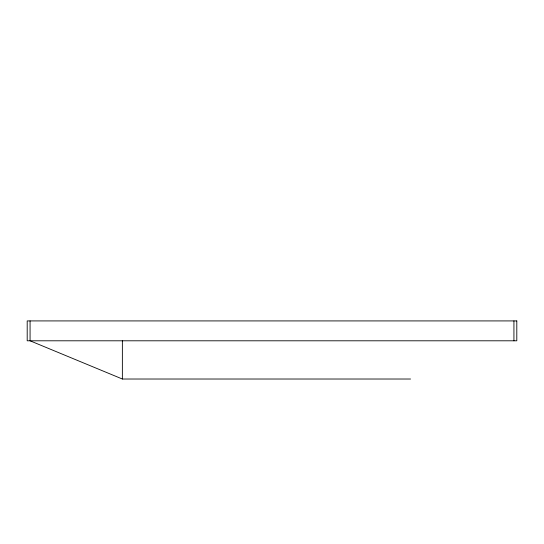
<?xml version="1.0" encoding="UTF-8"?>
<svg xmlns="http://www.w3.org/2000/svg" width="544" height="544" viewBox="0 0 544 544"><rect width="100%" height="100%" fill="white"/><g stroke="black" fill="none" stroke-linecap="round" stroke-linejoin="round"><path stroke-width="0.82" d="M30.07 320.919L30.07 340.796L122.366 379.018L410.55 379.018M513.93 320.919L513.93 340.796M122.366 340.796L122.366 379.018M516.8 320.919L27.2 320.919L27.2 340.796L516.8 340.796L516.8 320.919"/></g></svg>
